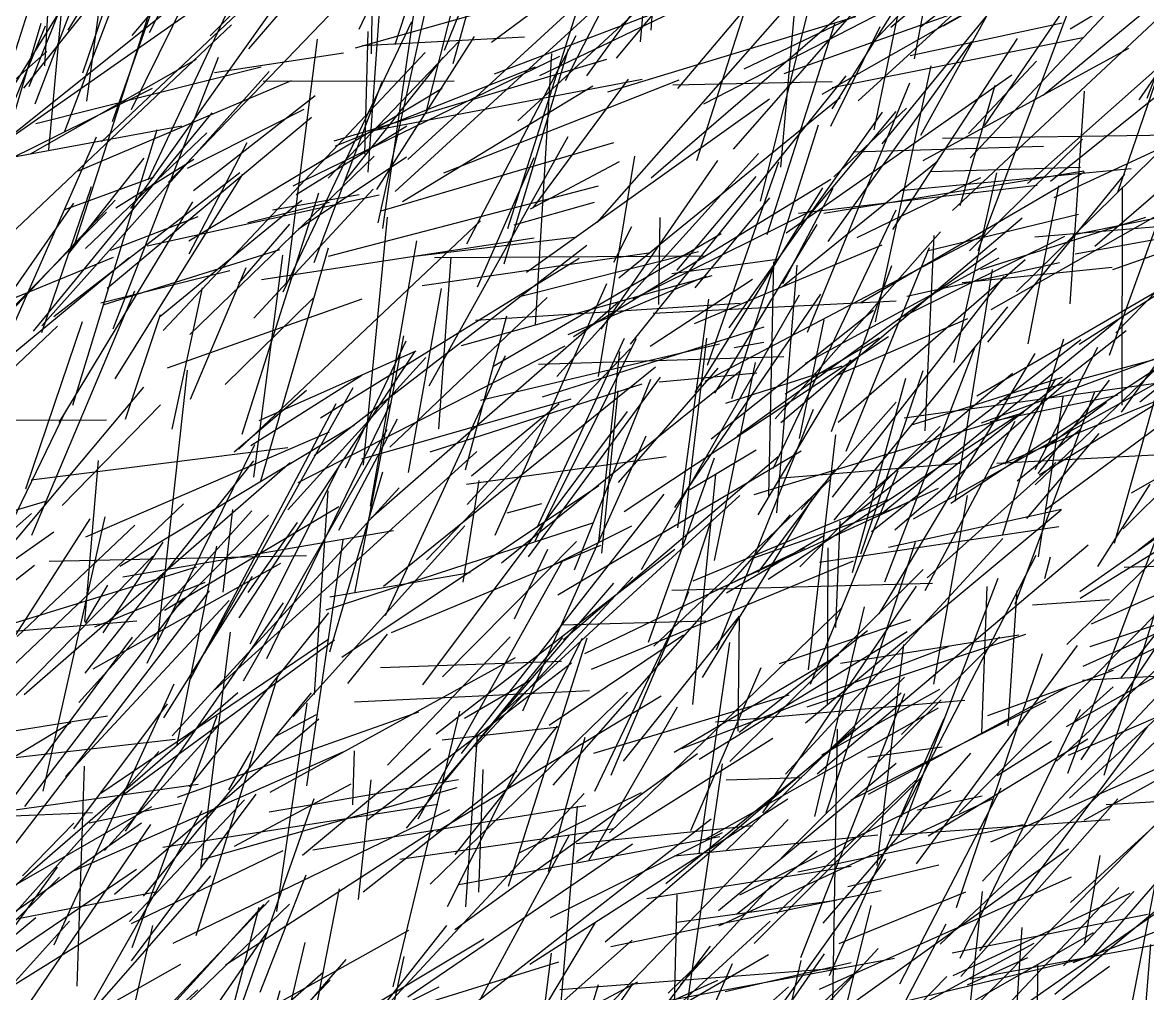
# Model space of a CAD drawing. Header units: metres. Extents: x 0 to 1019, y 0 to 619.
# Drawn here: x 511.2 to 592.2, y 409.9 to 479.7 of the extents above; entities that cross this region are included whole.
import ezdxf

# ---------------------------------------------------------------- set-up
doc = ezdxf.new("R2010")
doc.units = ezdxf.units.M

msp = doc.modelspace()

# ---------------------------------------------------------------- linework, layer by layer
at = {"color": 59}
for p, q in [((556.433, 479.154), (557.731, 497.714)), ((535.161, 477.881), (553.839, 483.142)), ((505.487, 454.112), (517.235, 466.059)), ((561.168, 438.882), (577.119, 446.211)), ((514.893, 421.708), (521.623, 430.689)), ((543.097, 416.085), (543.943, 428.446))]:
    msp.add_line(p, q, dxfattribs=at)
at = {"color": 132}
for p, q in [((514.482, 479.154), (525.016, 496.315)), ((554.478, 394.391), (562.284, 412.002))]:
    msp.add_line(p, q, dxfattribs=at)
at = {"color": 98}
for p, q in [((553.955, 477.132), (569.786, 496.151)), ((548.435, 475.882), (566.48, 484.574)), ((565.901, 460.71), (577.081, 469.754)), ((569.603, 405.684), (584.002, 413.464))]:
    msp.add_line(p, q, dxfattribs=at)
at = {"color": 212}
for p, q in [((572.365, 478.269), (589.464, 496.003)), ((567.543, 455.205), (581.486, 462.775)), ((558.7, 442.121), (560.439, 456.983)), ((566.11, 425.626), (581.757, 442.582)), ((546.72, 398.323), (564.994, 415.052))]:
    msp.add_line(p, q, dxfattribs=at)
at = {"color": 174}
for p, q in [((512.801, 476.589), (513.919, 495.11)), ((584.759, 439.713), (585.168, 441.253)), ((575.529, 419.169), (587.13, 434.891)), ((534.624, 393.932), (538.67, 412.514))]:
    msp.add_line(p, q, dxfattribs=at)
at = {"color": 236}
for p, q in [((524.709, 478.733), (540.824, 494.998)), ((532.173, 462.432), (537.075, 475.425)), ((534.61, 432.147), (537.464, 435.69)), ((568.826, 414.918), (579.442, 427.152))]:
    msp.add_line(p, q, dxfattribs=at)
at = {"color": 246}
for p, q in [((527.482, 477.81), (541.751, 494.371)), ((517.674, 472.572), (522.288, 485.638)), ((508.632, 470.175), (524.512, 482.88)), ((562.619, 449.972), (581.292, 463.473)), ((558.355, 443.341), (560.577, 459.801))]:
    msp.add_line(p, q, dxfattribs=at)
at = {"color": 104}
for p, q in [((511.674, 475.088), (518.927, 493.292)), ((508.278, 471.47), (520.672, 491.43)), ((571.325, 474.075), (588.039, 489.271)), ((531.041, 464.826), (538.823, 470.036)), ((567.231, 444.679), (574.079, 452.392)), ((518.893, 415.028), (527.178, 423.792)), ((531.19, 402.864), (534, 417.38))]:
    msp.add_line(p, q, dxfattribs=at)
at = {"color": 151}
for p, q in [((515.546, 476.073), (521.553, 493.732)), ((543.784, 458.295), (562.848, 459.508)), ((569.957, 413.446), (579.093, 417.162))]:
    msp.add_line(p, q, dxfattribs=at)
at = {"color": 193}
for p, q in [((515.824, 474.04), (518.464, 493.773)), ((523.192, 463.067), (527.366, 471.059)), ((584.28, 447.257), (589.43, 453.98)), ((567.759, 433.143), (569.724, 450.047)), ((568.548, 440.881), (585.767, 443.443))]:
    msp.add_line(p, q, dxfattribs=at)
at = {"color": 122}
for p, q in [((511.28, 474.967), (525.211, 492.447)), ((504.412, 452.574), (517.87, 466.919)), ((556.593, 458.78), (574.076, 459.675)), ((548.616, 452.782), (564.56, 457.795)), ((591.478, 441.744), (606.393, 453.41)), ((586.615, 416.398), (593.133, 422.339)), ((525.874, 402.712), (544.394, 413.782))]:
    msp.add_line(p, q, dxfattribs=at)
at = {"color": 88}
for p, q in [((512.115, 473.842), (518.832, 491.481)), ((504.385, 427.633), (522.79, 445.083)), ((537.747, 435.828), (552.81, 442.105)), ((533.322, 438.374), (543.423, 440.147)), ((553.542, 413.236), (572.98, 417.265)), ((533.899, 404.844), (541.728, 414.738)), ((574.297, 406.273), (588.262, 414.233))]:
    msp.add_line(p, q, dxfattribs=at)
at = {"color": 181}
msp.add_line((520.345, 478.984), (526.538, 491.223), dxfattribs=at)
at = {"color": 225}
for p, q in [((540.231, 473.151), (544.679, 490.859)), ((567.698, 457.42), (575.046, 475.369)), ((507.916, 428.477), (520.576, 441.301)), ((540.957, 428.539), (558.132, 441.809))]:
    msp.add_line(p, q, dxfattribs=at)
at = {"color": 176}
for p, q in [((550.263, 475.514), (558.44, 491.457)), ((521.957, 450.45), (524.137, 460.61)), ((582.142, 429.118), (582.784, 438.843))]:
    msp.add_line(p, q, dxfattribs=at)
at = {"color": 69}
for p, q in [((569.461, 473.491), (580.368, 490.846)), ((570.461, 448.863), (576.46, 463.513)), ((552.893, 441.527), (554.072, 453.196)), ((549.731, 438.54), (567.223, 448.894)), ((532.087, 420.176), (551.743, 423.364))]:
    msp.add_line(p, q, dxfattribs=at)
at = {"color": 127}
for p, q in [((575.817, 479.385), (591.165, 491.431)), ((559.889, 419.891), (562.112, 435.109)), ((519.037, 414.896), (529.943, 420.15))]:
    msp.add_line(p, q, dxfattribs=at)
at = {"color": 78}
for p, q in [((577.471, 479.458), (597.338, 490.702)), ((508.424, 470.076), (526.694, 482.868))]:
    msp.add_line(p, q, dxfattribs=at)
at = {"color": 15}
for p, q in [((535.412, 479.218), (540.848, 490.604)), ((584.783, 449.109), (589.208, 452.385)), ((525.337, 404.965), (528.224, 416.066))]:
    msp.add_line(p, q, dxfattribs=at)
at = {"color": 121}
for p, q in [((572.489, 471.968), (576.287, 490.403)), ((591, 445.86), (603.294, 452.945)), ((506.321, 418.272), (519.117, 435.49))]:
    msp.add_line(p, q, dxfattribs=at)
at = {"color": 139}
for p, q in [((573.676, 479.37), (586.913, 490.299)), ((580.901, 459.042), (599.091, 469.386)), ((526.757, 448.999), (544.157, 465.438)), ((587.247, 456.565), (600.046, 464.762)), ((520.154, 433.622), (527.912, 449.333)), ((580.295, 417.942), (594.19, 432.666)), ((531.353, 419.81), (540.553, 427.471))]:
    msp.add_line(p, q, dxfattribs=at)
at = {"color": 221}
for p, q in [((586.605, 479.248), (605.388, 490.568)), ((556.443, 468.531), (572.336, 482.225)), ((573.072, 470.965), (581.029, 480.712)), ((548.117, 457.935), (549.297, 477.477)), ((534.167, 434.036), (552.673, 446.399)), ((580.248, 428.59), (580.62, 439.13)), ((529.023, 424.344), (546.664, 434.018))]:
    msp.add_line(p, q, dxfattribs=at)
at = {"color": 45}
msp.add_line((519.042, 473.43), (527.105, 489.799), dxfattribs=at)
at = {"color": 54}
for p, q in [((544.952, 478.278), (560.278, 489.726)), ((545.216, 442.818), (553.258, 460.931)), ((589.029, 425.548), (593.32, 439.176)), ((575.24, 401.818), (590.092, 417.467))]:
    msp.add_line(p, q, dxfattribs=at)
at = {"color": 189}
for p, q in [((562.369, 470.581), (579.031, 489.62)), ((536.32, 477.446), (536.412, 482.651)), ((542.317, 414.452), (559.772, 427.112)), ((570.985, 398.637), (589.436, 411.812))]:
    msp.add_line(p, q, dxfattribs=at)
at = {"color": 40}
for p, q in [((579.389, 469.97), (597.98, 489.703)), ((516.823, 459.522), (526.11, 461.859))]:
    msp.add_line(p, q, dxfattribs=at)
at = {"color": 52}
for p, q in [((580.427, 472.265), (591.691, 488.767)), ((573.824, 464.813), (582.811, 478.55)), ((549.38, 424.828), (566.476, 444.285)), ((544.024, 417.136), (544.344, 425.966)), ((562.828, 416.947), (578.031, 424.469)), ((591.71, 404.906), (592.406, 413.368))]:
    msp.add_line(p, q, dxfattribs=at)
at = {"color": 187}
for p, q in [((592.126, 474.247), (597.691, 488.725)), ((584.646, 474.465), (600.419, 487.496)), ((587.616, 413.379), (588.764, 419.786))]:
    msp.add_line(p, q, dxfattribs=at)
at = {"color": 23}
for p, q in [((551.816, 475.85), (560.515, 487.863)), ((529.961, 460.332), (539.21, 479.773)), ((532.212, 431.367), (533.185, 446.011)), ((573.563, 421.253), (589.448, 422.357))]:
    msp.add_line(p, q, dxfattribs=at)
at = {"color": 213}
for p, q in [((514.229, 471.883), (519.882, 486.679)), ((538.933, 469.836), (555.74, 485.268)), ((521.309, 457.554), (540.17, 477.545))]:
    msp.add_line(p, q, dxfattribs=at)
at = {"color": 247}
for p, q in [((519.079, 478.757), (525.821, 486.708)), ((530.893, 467.315), (538.843, 472.267)), ((533.314, 434.422), (537.132, 447.383)), ((522.028, 437.381), (528.888, 444.269)), ((510.135, 422.999), (523.826, 424.918))]:
    msp.add_line(p, q, dxfattribs=at)
at = {"color": 22}
for p, q in [((558.351, 474.953), (568.425, 486.832)), ((504.17, 457.247), (517.737, 462.82)), ((537.179, 439.141), (556.743, 454.919)), ((552.384, 424.416), (558.431, 437.049))]:
    msp.add_line(p, q, dxfattribs=at)
at = {"color": 229}
for p, q in [((513.091, 470.546), (514.559, 486.497)), ((569.362, 472.252), (572.912, 479.41)), ((540.271, 441.035), (554.944, 456.246)), ((515.73, 436.512), (517.343, 439.217)), ((523.521, 401.523), (541.17, 410.339))]:
    msp.add_line(p, q, dxfattribs=at)
at = {"color": 234}
for p, q in [((520.243, 468.373), (528.503, 485.934)), ((547.939, 466.365), (554.798, 475.632)), ((541.436, 425.063), (553.759, 439.378)), ((553.553, 425.548), (559.138, 438.759))]:
    msp.add_line(p, q, dxfattribs=at)
at = {"color": 106}
for p, q in [((538.011, 478.121), (540.459, 485.63)), ((543.942, 460.687), (548.007, 469.987)), ((559.457, 439.545), (573.492, 445.378))]:
    msp.add_line(p, q, dxfattribs=at)
at = {"color": 142}
for p, q in [((546.836, 472.615), (560.439, 485.184)), ((544.151, 452.527), (561.364, 456.595)), ((560.392, 420.978), (577.112, 430.395))]:
    msp.add_line(p, q, dxfattribs=at)
at = {"color": 161}
for p, q in [((563.128, 476.373), (581.644, 485.219)), ((506.943, 436.587), (514.312, 451.759))]:
    msp.add_line(p, q, dxfattribs=at)
at = {"color": 182}
for p, q in [((565.778, 469.292), (567.157, 485.153)), ((583.561, 456.575), (585.769, 467.946)), ((574.845, 460.005), (585.838, 462.446)), ((503.356, 413.456), (520.492, 423.297)), ((538.362, 419.518), (553.769, 421.712))]:
    msp.add_line(p, q, dxfattribs=at)
at = {"color": 140}
for p, q in [((575.382, 477.085), (577.001, 485.543)), ((512.148, 472.44), (528.364, 476.518)), ((559.551, 458.04), (573.056, 463.703)), ((575.309, 444.007), (593.89, 454.377)), ((578.672, 412.403), (587.336, 430.301))]:
    msp.add_line(p, q, dxfattribs=at)
at = {"color": 84}
msp.add_line((518.997, 466.311), (532.203, 484.874), dxfattribs=at)
at = {"color": 64}
for p, q in [((541.574, 477.714), (544.442, 484.866)), ((523.5, 467.617), (532.26, 474.435)), ((578.013, 445.13), (594.503, 455.946)), ((492.624, 427.582), (511.849, 444.376)), ((526.933, 393.783), (531.529, 413.527))]:
    msp.add_line(p, q, dxfattribs=at)
at = {"color": 192}
for p, q in [((568.752, 474.551), (586.718, 484.753)), ((530.204, 460.975), (532.418, 478.511)), ((556.988, 459.403), (557.098, 465.67)), ((576.369, 421.194), (587.86, 428.172))]:
    msp.add_line(p, q, dxfattribs=at)
at = {"color": 90}
for p, q in [((509.12, 472.764), (512.547, 483.467)), ((590.295, 451.677), (596.499, 460.278)), ((574.394, 421.346), (581.41, 439.72)), ((515.235, 407.443), (524.116, 423.014))]:
    msp.add_line(p, q, dxfattribs=at)
at = {"color": 126}
for p, q in [((521.673, 468.186), (536.424, 483.522)), ((517.711, 457.664), (525.3, 477.205)), ((571.534, 441.489), (576.008, 454.664))]:
    msp.add_line(p, q, dxfattribs=at)
at = {"color": 25}
for p, q in [((536.081, 468.942), (537.13, 483.846)), ((564.917, 445.672), (565.267, 462.491)), ((518.618, 451.154), (521.131, 458.686)), ((559.302, 421.586), (564.366, 433.302))]:
    msp.add_line(p, q, dxfattribs=at)
at = {"color": 125}
for p, q in [((545.165, 476.011), (564.865, 483.503)), ((532.178, 448.548), (551.803, 463.67)), ((561.063, 429.399), (579.025, 430.943))]:
    msp.add_line(p, q, dxfattribs=at)
at = {"color": 53}
msp.add_line((585.179, 468.281), (604.525, 483.835), dxfattribs=at)
at = {"color": 71}
for p, q in [((516.875, 471.109), (529.508, 483.029)), ((580.087, 412.933), (592.148, 429.044)), ((546.985, 402.381), (566.298, 422.357))]:
    msp.add_line(p, q, dxfattribs=at)
at = {"color": 211}
for p, q in [((578.119, 466.171), (596.13, 483.015)), ((555.67, 478.314), (555.991, 481.768)), ((530.678, 467.959), (549.859, 477.288)), ((547.456, 461.732), (564.967, 474.203)), ((549.639, 454.229), (564.159, 470.268)), ((571.529, 459.568), (587.628, 468.959)), ((531.659, 424.781), (534.27, 442.476))]:
    msp.add_line(p, q, dxfattribs=at)
at = {"color": 239}
for p, q in [((579.982, 463.288), (587.305, 482.783)), ((514.041, 444.95), (521.129, 452.195))]:
    msp.add_line(p, q, dxfattribs=at)
at = {"color": 205}
for p, q in [((560.239, 473.837), (576.553, 482.241)), ((546.174, 417.572), (551.823, 435.428)), ((502.203, 407.107), (512.163, 415.31))]:
    msp.add_line(p, q, dxfattribs=at)
at = {"color": 159}
msp.add_line((566.021, 476.025), (582.58, 481.919), dxfattribs=at)
at = {"color": 171}
for p, q in [((537.129, 464.889), (539.459, 480.986)), ((561.022, 453.025), (568.396, 465.173)), ((565.598, 446.929), (578.661, 447.999))]:
    msp.add_line(p, q, dxfattribs=at)
at = {"color": 60}
for p, q in [((546.13, 464.878), (551.459, 481.668)), ((500.472, 445.307), (513.721, 457.853)), ((559.894, 426.717), (574.863, 435.885)), ((572.022, 426.858), (577.37, 427.584))]:
    msp.add_line(p, q, dxfattribs=at)
at = {"color": 62}
for p, q in [((552.563, 465.302), (566.604, 481.252)), ((559.602, 453.085), (568.805, 467.81)), ((534.442, 447.661), (538.816, 456.796)), ((516.934, 396.984), (528.839, 414.345))]:
    msp.add_line(p, q, dxfattribs=at)
at = {"color": 194}
for p, q in [((559.729, 469.76), (563.34, 481.055)), ((561, 441.002), (563.945, 455.24)), ((496.81, 395.326), (514.579, 415.067))]:
    msp.add_line(p, q, dxfattribs=at)
at = {"color": 228}
msp.add_line((514.983, 463.858), (520.278, 480.305), dxfattribs=at)
at = {"color": 195}
for p, q in [((536.781, 465.289), (540.277, 480.869)), ((517.28, 460.598), (531.992, 472.897)), ((576.291, 439.751), (585.563, 448.041)), ((588.134, 436.451), (598.642, 441.128)), ((583.883, 437.804), (589.436, 438.196)), ((558.122, 419.756), (572.749, 421.26))]:
    msp.add_line(p, q, dxfattribs=at)
at = {"color": 107}
for p, q in [((538.023, 467.546), (551.925, 480.285)), ((589.435, 455.768), (593.199, 466.156)), ((550.016, 436.379), (560.378, 436.67))]:
    msp.add_line(p, q, dxfattribs=at)
at = {"color": 200}
for p, q in [((542.188, 476.747), (543.328, 480.808)), ((515.724, 463.436), (524.468, 471.762))]:
    msp.add_line(p, q, dxfattribs=at)
at = {"color": 75}
for p, q in [((564.315, 466.846), (567.811, 480.808)), ((543.071, 447.522), (546.051, 458.593)), ((569.739, 436.182), (570.032, 443.84)), ((546.728, 393.069), (549.261, 412.747))]:
    msp.add_line(p, q, dxfattribs=at)
at = {"color": 217}
for p, q in [((583.528, 468.118), (597.633, 480.65)), ((566.152, 464.558), (582.388, 475.93))]:
    msp.add_line(p, q, dxfattribs=at)
at = {"color": 253}
for p, q in [((504.869, 460.208), (512.86, 479.47)), ((503.924, 468.828), (522.661, 472.27)), ((567.047, 465.973), (584.22, 467.992)), ((580.835, 451.006), (590.004, 452.893)), ((582.636, 437.862), (588.378, 453.166)), ((525.03, 431.704), (543.88, 448.842)), ((590.261, 432.548), (595.262, 438.905)), ((503.685, 435.338), (519.419, 436.664)), ((558.088, 427.218), (569.936, 434.217)), ((536.959, 433.296), (549.975, 433.75)), ((499.87, 408.202), (519.748, 422.14)), ((590.159, 404.486), (593.57, 422.155))]:
    msp.add_line(p, q, dxfattribs=at)
at = {"color": 74}
for p, q in [((507.115, 461.433), (526.236, 479.529)), ((511.758, 470.242), (523.708, 477.062))]:
    msp.add_line(p, q, dxfattribs=at)
at = {"color": 129}
for p, q in [((507.549, 462.824), (512.527, 479.661)), ((585.452, 467.1), (604.639, 476.017)), ((543.194, 445.027), (548.793, 451.134)), ((579.389, 410.911), (599.194, 414.541))]:
    msp.add_line(p, q, dxfattribs=at)
at = {"color": 231}
for p, q in [((553.323, 474.713), (571.173, 480.124)), ((564.78, 464.439), (569.665, 479.626)), ((556.638, 434.825), (569.357, 446.844)), ((540.966, 421.483), (557.148, 431.275))]:
    msp.add_line(p, q, dxfattribs=at)
at = {"color": 168}
for p, q in [((575.077, 477.323), (586.016, 479.665)), ((575.269, 450.776), (586.033, 454.197)), ((551.953, 419.408), (558.331, 430.478)), ((578.627, 401.619), (580.288, 417.187))]:
    msp.add_line(p, q, dxfattribs=at)
at = {"color": 4}
for p, q in [((575.843, 471.594), (580.564, 480.125)), ((557.662, 409.865), (560.833, 412.946))]:
    msp.add_line(p, q, dxfattribs=at)
at = {"color": 105}
for p, q in [((535.687, 478.033), (547.319, 478.666)), ((527.854, 446.999), (529.936, 462.969)), ((512.682, 424.415), (517.152, 444.141))]:
    msp.add_line(p, q, dxfattribs=at)
at = {"color": 218}
for p, q in [((535.836, 470.232), (536.069, 479.039)), ((572.292, 443.091), (590.635, 457.551)), ((535.121, 438.642), (538.641, 457.156))]:
    msp.add_line(p, q, dxfattribs=at)
at = {"color": 254}
for p, q in [((536.687, 467.684), (543.73, 478.694)), ((541.523, 468.881), (558.446, 475.569)), ((527.011, 450.094), (532.53, 467.449)), ((578.826, 460.998), (589.608, 462.108))]:
    msp.add_line(p, q, dxfattribs=at)
at = {"color": 157}
for p, q in [((543.175, 463.77), (551.04, 478.753)), ((515.255, 430.773), (527.709, 444.563)), ((526.454, 420.453), (534.846, 424.923))]:
    msp.add_line(p, q, dxfattribs=at)
at = {"color": 155}
for p, q in [((569.464, 475.022), (587.511, 478.62)), ((521.41, 437.416), (533.95, 444.888)), ((580.887, 420.755), (598.826, 428.673)), ((507.086, 409.807), (513.701, 418.945))]:
    msp.add_line(p, q, dxfattribs=at)
at = {"color": 101}
for p, q in [((582.741, 460.333), (601.825, 479.083)), ((515.138, 410.387), (515.655, 426.205)), ((551.033, 420.645), (563.736, 421.927))]:
    msp.add_line(p, q, dxfattribs=at)
at = {"color": 255}
for p, q in [((591.563, 474.143), (594.877, 478.935)), ((588.576, 440.564), (592.358, 446.499)), ((504.862, 434.735), (523.711, 440.551)), ((564.549, 407.231), (573.32, 419.506)), ((585.486, 409.814), (593.914, 416.777))]:
    msp.add_line(p, q, dxfattribs=at)
at = {"color": 80}
for p, q in [((533.188, 468.498), (542.571, 478.304)), ((557.999, 475.214), (569.462, 475.463)), ((540.836, 462.783), (560.312, 462.921)), ((562.412, 456.332), (564.54, 456.705)), ((516.416, 393.501), (533.329, 410.819))]:
    msp.add_line(p, q, dxfattribs=at)
at = {"color": 216}
for p, q in [((545.857, 462.331), (550.493, 477.807)), ((560.749, 449.76), (572.44, 458.999)), ((546.983, 419.992), (555.732, 424.321))]:
    msp.add_line(p, q, dxfattribs=at)
at = {"color": 145}
for p, q in [((569.18, 463.951), (579.518, 478.329)), ((530.292, 444.636), (540.22, 455.604)), ((573.52, 441.948), (585.972, 444.69))]:
    msp.add_line(p, q, dxfattribs=at)
at = {"color": 185}
for p, q in [((576.008, 469.761), (590.82, 477.844)), ((521.37, 429.676), (527.754, 439.859)), ((533.788, 405.089), (551.616, 424.237))]:
    msp.add_line(p, q, dxfattribs=at)
at = {"color": 42}
for p, q in [((590.018, 467.501), (593.777, 478.381)), ((587.479, 432.392), (606.491, 433.457))]:
    msp.add_line(p, q, dxfattribs=at)
at = {"color": 56}
for p, q in [((501.17, 467.289), (512.947, 477.605)), ((521.64, 454.849), (535.632, 459.822))]:
    msp.add_line(p, q, dxfattribs=at)
at = {"color": 243}
msp.add_line((525.019, 476.106), (534.291, 477.515), dxfattribs=at)
at = {"color": 12}
for p, q in [((533.624, 471.192), (553.246, 477.069)), ((561.134, 434.571), (568.115, 451.874)), ((525.482, 404.845), (532.182, 423.882)), ((561.767, 409.988), (570.829, 412.076))]:
    msp.add_line(p, q, dxfattribs=at)
at = {"color": 36}
for p, q in [((534.426, 468.308), (541.472, 477.181)), ((515.997, 422.136), (522.634, 423.548)), ((551.874, 406.594), (561.238, 410.822))]:
    msp.add_line(p, q, dxfattribs=at)
at = {"color": 208}
for p, q in [((579.285, 471.702), (584.181, 476.921)), ((528.322, 446.64), (533.219, 463.499)), ((502.636, 425.924), (522.17, 428.14))]:
    msp.add_line(p, q, dxfattribs=at)
at = {"color": 210}
for p, q in [((589.891, 457.387), (609.253, 477.282)), ((515.699, 432.894), (527.835, 448.158)), ((516.99, 435.796), (521.328, 442.314)), ((523.698, 414.023), (529.564, 432.648)), ((578.093, 412.784), (592.149, 415.563))]:
    msp.add_line(p, q, dxfattribs=at)
at = {"color": 58}
for p, q in [((512.579, 457.871), (528.957, 476.179)), ((588.045, 434.81), (603.67, 440.023)), ((538.826, 421.753), (550.087, 435.449))]:
    msp.add_line(p, q, dxfattribs=at)
at = {"color": 232}
for p, q in [((533.729, 470.824), (548.111, 476.507)), ((549.051, 418.618), (551.693, 428.289))]:
    msp.add_line(p, q, dxfattribs=at)
at = {"color": 172}
for p, q in [((572.572, 458.167), (576.595, 476.59)), ((503.159, 433.492), (519.936, 453.459)), ((550.118, 435.328), (565.587, 448.483)), ((533.056, 437.455), (552.242, 443.701))]:
    msp.add_line(p, q, dxfattribs=at)
at = {"color": 3}
for p, q in [((515.234, 469.023), (530.565, 475.523)), ((562.251, 452.649), (568.479, 472.343)), ((525.79, 453.651), (532.117, 459.876)), ((540.528, 417.711), (554.743, 431.538)), ((502.715, 422.142), (514.675, 429.35))]:
    msp.add_line(p, q, dxfattribs=at)
at = {"color": 38}
for p, q in [((528.511, 475.475), (542.261, 475.508)), ((558.289, 461.868), (564.007, 468.625)), ((589.782, 442.238), (595.001, 460.903)), ((569.962, 443.478), (587.365, 456.886)), ((523.204, 424.727), (533.229, 437.242))]:
    msp.add_line(p, q, dxfattribs=at)
at = {"color": 57}
msp.add_line((536.292, 471.916), (555.799, 475.61), dxfattribs=at)
at = {"color": 73}
msp.add_line((554.943, 456.554), (570.469, 475.862), dxfattribs=at)
at = {"color": 133}
for p, q in [((507.506, 468.513), (520.541, 474.982)), ((512.58, 457.399), (516.149, 467.893)), ((582.77, 446.726), (587.372, 450.461))]:
    msp.add_line(p, q, dxfattribs=at)
at = {"color": 103}
for p, q in [((523.173, 463.981), (541.394, 474.985)), ((579.339, 463.278), (587.474, 471.315)), ((578.731, 411.083), (590.026, 423.849)), ((586.821, 412.09), (604.356, 418.667)), ((578.171, 411.154), (590.901, 417.073))]:
    msp.add_line(p, q, dxfattribs=at)
at = {"color": 167}
msp.add_line((538.545, 466.822), (552.233, 475.131), dxfattribs=at)
at = {"color": 222}
for p, q in [((578.688, 466.526), (581.186, 475.187)), ((554.458, 426.572), (562.784, 436.987)), ((561.288, 415.815), (574.061, 426.42))]:
    msp.add_line(p, q, dxfattribs=at)
at = {"color": 65}
for p, q in [((586.599, 459.467), (587.629, 474.756)), ((545.406, 429.723), (562.809, 445.671)), ((510.113, 419.887), (524.645, 438.809)), ((515.048, 407.711), (522.597, 411.97))]:
    msp.add_line(p, q, dxfattribs=at)
at = {"color": 49}
msp.add_line((554.1, 461.327), (570.039, 474.294), dxfattribs=at)
at = {"color": 116}
for p, q in [((588.372, 463.61), (600.434, 474.052)), ((591.617, 452.416), (611.136, 468.027)), ((535.745, 447.854), (537.456, 465.7)), ((534.967, 423.417), (535.093, 427.315))]:
    msp.add_line(p, q, dxfattribs=at)
at = {"color": 184}
msp.add_line((511.988, 457.491), (524.851, 473.197), dxfattribs=at)
at = {"color": 33}
for p, q in [((523.067, 469.217), (531.471, 473.473)), ((563.847, 413.456), (575.893, 425.41)), ((523.384, 399.512), (534.493, 412.306))]:
    msp.add_line(p, q, dxfattribs=at)
at = {"color": 14}
for p, q in [((562.064, 457.743), (573.094, 473.243)), ((514.812, 452.183), (520.888, 471.991)), ((540.467, 453.552), (550.474, 471.506))]:
    msp.add_line(p, q, dxfattribs=at)
at = {"color": 55}
for p, q in [((567.236, 465.129), (574.07, 473.308)), ((561.788, 420.094), (574.659, 432.616))]:
    msp.add_line(p, q, dxfattribs=at)
at = {"color": 77}
for p, q in [((569.584, 468.605), (574.819, 473.532)), ((552.675, 442.372), (554.176, 456.043)), ((556.124, 416.698), (570.831, 419.004))]:
    msp.add_line(p, q, dxfattribs=at)
at = {"color": 20}
for p, q in [((508.231, 452.665), (516.51, 471.466)), ((576.544, 468.979), (587.334, 469.294))]:
    msp.add_line(p, q, dxfattribs=at)
at = {"color": 120}
for p, q in [((577.408, 471.369), (597.196, 471.666)), ((569.618, 443.904), (582.115, 459.251)), ((511.303, 431.349), (530.45, 448.056)), ((497.43, 426.637), (517.321, 429.826))]:
    msp.add_line(p, q, dxfattribs=at)
at = {"color": 235}
for p, q in [((537.009, 466.141), (553.74, 471.069)), ((574.333, 410.538), (581.639, 424.657))]:
    msp.add_line(p, q, dxfattribs=at)
at = {"color": 223}
for p, q in [((570.977, 470.39), (584.674, 470.801)), ((540.628, 395.211), (552.426, 414.97))]:
    msp.add_line(p, q, dxfattribs=at)
at = {"color": 209}
msp.add_line((514.51, 463.046), (519.945, 469.95), dxfattribs=at)
at = {"color": 44}
for p, q in [((517.921, 466.355), (523.534, 469.866)), ((545.676, 440.83), (562.85, 454.641)), ((581.31, 447.99), (600.337, 449)), ((527.584, 435.015), (533.916, 447.621))]:
    msp.add_line(p, q, dxfattribs=at)
at = {"color": 244}
for p, q in [((523.23, 457.249), (536.496, 470.085)), ((560.327, 453.89), (580.255, 464.376)), ((576.163, 450.325), (576.796, 464.379)), ((538.98, 447.327), (541.355, 460.576)), ((511.814, 446.81), (530.299, 449.133)), ((577.246, 413.412), (595.101, 430.221))]:
    msp.add_line(p, q, dxfattribs=at)
at = {"color": 50}
for p, q in [((547.744, 466.287), (554.155, 469.696)), ((571.259, 464.235), (580.163, 468.545)), ((511.855, 442.81), (519.288, 460.391)), ((515.749, 442.695), (533.293, 450.265))]:
    msp.add_line(p, q, dxfattribs=at)
at = {"color": 170}
for p, q in [((552.653, 454.223), (555.269, 470.087)), ((550.86, 457.102), (569.365, 468.44)), ((576.305, 463.284), (587.185, 465.91)), ((574.423, 422.554), (584.152, 441.388)), ((587.383, 426.651), (595.572, 438.984))]:
    msp.add_line(p, q, dxfattribs=at)
at = {"color": 230}
for p, q in [((552.851, 457.642), (561.242, 469.783)), ((533.226, 462.887), (552.658, 467.955)), ((563.861, 445.75), (583.262, 451.637)), ((567.15, 440.551), (577.228, 450.645))]:
    msp.add_line(p, q, dxfattribs=at)
at = {"color": 134}
for p, q in [((560.498, 455.041), (565.621, 469.683)), ((521.059, 458.538), (531.3, 466.93))]:
    msp.add_line(p, q, dxfattribs=at)
at = {"color": 206}
for p, q in [((513.437, 458.551), (526.833, 468.901)), ((532.647, 451.273), (551.256, 462.742)), ((581.342, 425.541), (585.244, 428.007))]:
    msp.add_line(p, q, dxfattribs=at)
at = {"color": 241}
for p, q in [((517.861, 454.076), (527.053, 468.797)), ((508.842, 416.055), (526.692, 431.501))]:
    msp.add_line(p, q, dxfattribs=at)
at = {"color": 154}
for p, q in [((568.862, 465.975), (587.588, 469.037)), ((573.985, 443.209), (586.625, 454.061)), ((525.629, 438.723), (526.325, 444.675)), ((567.55, 429.331), (585.945, 444.649)), ((546.612, 436.796), (549.004, 441.817)), ((572.702, 419.06), (574.615, 434.963))]:
    msp.add_line(p, q, dxfattribs=at)
at = {"color": 190}
for p, q in [((574.364, 467.619), (590.995, 469.196)), ((546.584, 465.137), (552.362, 466.773))]:
    msp.add_line(p, q, dxfattribs=at)
at = {"color": 131}
for p, q in [((578.242, 455.25), (581.314, 468.891)), ((536.263, 444.043), (554.088, 459.611)), ((535.376, 416.624), (536.295, 425.216)), ((498.315, 422.101), (516.234, 422.882))]:
    msp.add_line(p, q, dxfattribs=at)
at = {"color": 70}
msp.add_line((514.24, 466.251), (520.668, 468.597), dxfattribs=at)
at = {"color": 30}
for p, q in [((580.663, 456.701), (590.524, 468.778)), ((563.04, 393.693), (567.233, 412.238))]:
    msp.add_line(p, q, dxfattribs=at)
at = {"color": 26}
for p, q in [((520.173, 463.623), (536.853, 467.297)), ((551.66, 434.3), (567.506, 441.914))]:
    msp.add_line(p, q, dxfattribs=at)
at = {"color": 13}
for p, q in [((527.837, 458.43), (536.441, 467.718)), ((567.912, 432.098), (574.212, 447.483))]:
    msp.add_line(p, q, dxfattribs=at)
at = {"color": 39}
for p, q in [((529.196, 466.215), (535.421, 467.337)), ((579.884, 452.835), (597.283, 462.986)), ((569.51, 409.041), (569.856, 428.87))]:
    msp.add_line(p, q, dxfattribs=at)
at = {"color": 110}
for p, q in [((565.908, 460.914), (569.549, 467.777)), ((510.809, 435.525), (519.275, 443.542)), ((562.704, 428.734), (562.784, 436.911))]:
    msp.add_line(p, q, dxfattribs=at)
at = {"color": 173}
for p, q in [((586.797, 464.415), (602.345, 467.621)), ((547.698, 411.963), (566.278, 423.859)), ((520.449, 407.349), (528.571, 416.26))]:
    msp.add_line(p, q, dxfattribs=at)
at = {"color": 160}
for p, q in [((590.334, 452.161), (590.363, 467.874)), ((569.408, 450.29), (573.766, 462.223)), ((569.275, 411.137), (577.519, 429.623))]:
    msp.add_line(p, q, dxfattribs=at)
at = {"color": 112}
for p, q in [((508.607, 457.691), (514.887, 466.71)), ((539.681, 422.428), (550.079, 440.998))]:
    msp.add_line(p, q, dxfattribs=at)
at = {"color": 146}
for p, q in [((513.833, 450.924), (523.444, 466.805)), ((538.926, 409.613), (555.099, 420.628))]:
    msp.add_line(p, q, dxfattribs=at)
at = {"color": 180}
msp.add_line((527.408, 465.311), (533.28, 466.776), dxfattribs=at)
at = {"color": 179}
for p, q in [((559.605, 460.617), (564.989, 467.096)), ((533.97, 443.169), (538.187, 451.18)), ((547.689, 396.168), (560.718, 413.259))]:
    msp.add_line(p, q, dxfattribs=at)
at = {"color": 6}
msp.add_line((589.673, 461.942), (602.788, 466.501), dxfattribs=at)
at = {"color": 136}
for p, q in [((517.563, 463.319), (523.832, 465.732)), ((576.149, 438.847), (582.631, 451.013)), ((559.428, 430.64), (561.093, 447.2)), ((537.466, 426.27), (546.29, 435.502)), ((526.043, 424.491), (527.662, 427.274))]:
    msp.add_line(p, q, dxfattribs=at)
at = {"color": 188}
for p, q in [((555.143, 459.821), (568.042, 466.21)), ((528.229, 451.073), (539.528, 456.09)), ((549.147, 440.551), (555.04, 443.483)), ((505.659, 435.656), (512.059, 440.671)), ((529.506, 415.743), (531.675, 430.741)), ((561.827, 425.217), (567.285, 425.396))]:
    msp.add_line(p, q, dxfattribs=at)
at = {"color": 2}
for p, q in [((565.214, 447.615), (574.071, 466.222)), ((546.064, 444.425), (548.562, 445.099)), ((513.469, 413.348), (522.12, 432.118)), ((558.56, 410.51), (565.088, 417.612))]:
    msp.add_line(p, q, dxfattribs=at)
at = {"color": 7}
for p, q in [((565.774, 450.931), (583.149, 465.655)), ((541.161, 450.472), (542.033, 462.829)), ((525.815, 411.918), (540.743, 421.582))]:
    msp.add_line(p, q, dxfattribs=at)
at = {"color": 178}
for p, q in [((580.169, 461.941), (592.032, 465.692)), ((572.087, 424.182), (586.492, 431.958)), ((521.289, 420.368), (541.091, 423.481)), ((515.206, 402.094), (528.953, 416.542))]:
    msp.add_line(p, q, dxfattribs=at)
at = {"color": 86}
for p, q in [((584.054, 464.292), (602.046, 465.784)), ((573.256, 439.463), (579.755, 456.369)), ((576.286, 405.425), (594.558, 423.869)), ((566.63, 409.412), (568.917, 412.712))]:
    msp.add_line(p, q, dxfattribs=at)
at = {"color": 17}
for p, q in [((586.956, 463.061), (602.874, 465.948)), ((521.965, 428.38), (538.311, 446.217)), ((562.582, 415.558), (568.393, 420.123))]:
    msp.add_line(p, q, dxfattribs=at)
at = {"color": 191}
for p, q in [((526.771, 460.947), (530.431, 465.2)), ((586.365, 434.948), (605.417, 453.525)), ((510.564, 415.558), (521.017, 427.266)), ((538.348, 408.59), (549.786, 412.128))]:
    msp.add_line(p, q, dxfattribs=at)
at = {"color": 199}
for p, q in [((553.741, 462.46), (555.059, 465.017)), ((581.919, 447.918), (585.573, 454.063)), ((541.394, 428.097), (549.816, 429.04)), ((511.204, 418.311), (514.886, 422.113)), ((516.047, 394.861), (520.566, 414.747))]:
    msp.add_line(p, q, dxfattribs=at)
at = {"color": 141}
for p, q in [((528.397, 461.222), (548.007, 464.217)), ((590.488, 440.51), (600.99, 440.867)), ((575.618, 423.056), (580.269, 424.069))]:
    msp.add_line(p, q, dxfattribs=at)
at = {"color": 115}
for p, q in [((536.237, 444.897), (539.573, 464.003)), ((568.381, 425.652), (587.899, 442.12)), ((589.363, 433.08), (595.52, 436.067))]:
    msp.add_line(p, q, dxfattribs=at)
at = {"color": 164}
for p, q in [((539.404, 462.895), (550.916, 464.259)), ((553.439, 421.401), (570.118, 437.536))]:
    msp.add_line(p, q, dxfattribs=at)
at = {"color": 169}
for p, q in [((545.038, 454.955), (561.485, 464.511)), ((535.723, 417.155), (546.76, 425.874))]:
    msp.add_line(p, q, dxfattribs=at)
at = {"color": 31}
for p, q in [((565.371, 451.194), (577.27, 464.645)), ((554.504, 444.527), (573.519, 457.121)), ((536.056, 422.376), (550.702, 433.629))]:
    msp.add_line(p, q, dxfattribs=at)
at = {"color": 163}
msp.add_line((574.617, 458.572), (586.216, 464.325), dxfattribs=at)
at = {"color": 27}
for p, q in [((517.077, 459.421), (529.722, 463.372)), ((561.872, 438.685), (568.914, 442.825)), ((529.334, 428.305), (532.355, 429.93))]:
    msp.add_line(p, q, dxfattribs=at)
at = {"color": 224}
for p, q in [((539.964, 460.783), (556.26, 463.137)), ((506.11, 394.14), (523.81, 410.117))]:
    msp.add_line(p, q, dxfattribs=at)
at = {"color": 81}
for p, q in [((546.967, 459.985), (559.846, 463.218)), ((526.435, 448.807), (531.628, 453.243)), ((574.453, 428.477), (581.499, 435.519))]:
    msp.add_line(p, q, dxfattribs=at)
at = {"color": 123}
for p, q in [((584.072, 446.433), (601.654, 463.302)), ((564.139, 444.28), (570.813, 455.434)), ((558.657, 437.443), (560.812, 444.029)), ((569.027, 422.844), (575.468, 442.328))]:
    msp.add_line(p, q, dxfattribs=at)
at = {"color": 68}
for p, q in [((509.167, 454.783), (518.867, 462.806)), ((537.62, 449.144), (548.954, 459.915)), ((548.323, 455.118), (565.978, 455.683)), ((550.931, 440.338), (556.407, 454.04)), ((523.218, 432.343), (533.77, 452.293)), ((540.007, 432.06), (554.742, 451.719))]:
    msp.add_line(p, q, dxfattribs=at)
at = {"color": 19}
for p, q in [((557.936, 461.647), (565.501, 462.664)), ((530.677, 429.779), (543.029, 443.482)), ((585.603, 426.558), (595.953, 436.101))]:
    msp.add_line(p, q, dxfattribs=at)
at = {"color": 96}
for p, q in [((569.895, 450.953), (583.352, 462.656)), ((549.82, 407.389), (551.134, 423.337)), ((549.2, 415.318), (561.584, 421.433))]:
    msp.add_line(p, q, dxfattribs=at)
at = {"color": 198}
for p, q in [((523.294, 452.606), (527.285, 462.065)), ((540.541, 448.826), (555.782, 453.706))]:
    msp.add_line(p, q, dxfattribs=at)
at = {"color": 215}
for p, q in [((565.488, 444.419), (566.944, 462.252)), ((537.318, 437.036), (545.962, 455.747)), ((543.519, 447.101), (549.823, 452.281))]:
    msp.add_line(p, q, dxfattribs=at)
at = {"color": 113}
for p, q in [((578.327, 445.248), (581.009, 461.925)), ((524.033, 418.873), (526.167, 435.846)), ((586.482, 427.002), (606.3, 435.548))]:
    msp.add_line(p, q, dxfattribs=at)
at = {"color": 43}
for p, q in [((542.793, 456.464), (560.829, 461.504)), ((587.52, 433.397), (605.106, 441.292)), ((528.936, 422.923), (542.572, 425.245))]:
    msp.add_line(p, q, dxfattribs=at)
at = {"color": 251}
for p, q in [((550.454, 457.262), (560.418, 461.475)), ((572.836, 437.159), (584.07, 455.892)), ((543.059, 408.597), (560.765, 422.407)), ((551.191, 396.988), (566.321, 410.331))]:
    msp.add_line(p, q, dxfattribs=at)
at = {"color": 147}
for p, q in [((556.361, 456.409), (563.737, 461.242)), ((560.143, 432.591), (568.059, 445.423)), ((541.414, 432.641), (551.057, 442.371)), ((553.129, 413.58), (571.117, 428.969))]:
    msp.add_line(p, q, dxfattribs=at)
at = {"color": 203}
msp.add_line((569.501, 445.546), (581.835, 461.429), dxfattribs=at)
at = {"color": 250}
for p, q in [((555.732, 440.362), (567.103, 460.098)), ((581.509, 452.478), (597.076, 456.656)), ((524.038, 419.468), (542.47, 424.678))]:
    msp.add_line(p, q, dxfattribs=at)
at = {"color": 29}
msp.add_line((558.131, 444.8), (568.638, 460.164), dxfattribs=at)
at = {"color": 97}
for p, q in [((590.409, 443.277), (607.046, 459.864)), ((518.404, 439.819), (537.901, 443.165)), ((565.663, 433.587), (575.123, 436.758)), ((562.76, 428.649), (572.013, 435.971)), ((542.341, 419.842), (549.702, 429.084))]:
    msp.add_line(p, q, dxfattribs=at)
at = {"color": 165}
for p, q in [((567.126, 449.784), (568.898, 458.316)), ((564.474, 422.837), (575.53, 439.148)), ((517.819, 416.993), (532.523, 429.618)), ((522.032, 413.48), (541.951, 423.086))]:
    msp.add_line(p, q, dxfattribs=at)
at = {"color": 92}
msp.add_line((569.746, 454.314), (579.224, 458.398), dxfattribs=at)
at = {"color": 177}
for p, q in [((572.95, 444.296), (590.279, 458.515)), ((584.304, 441.255), (586.081, 452.782)), ((568.224, 422.59), (571.795, 437.658))]:
    msp.add_line(p, q, dxfattribs=at)
at = {"color": 135}
for p, q in [((511.433, 446.163), (515.52, 458.19)), ((535.625, 448.304), (550.693, 452.631)), ((584.787, 444.635), (596.043, 452.976)), ((556.238, 435.115), (560.988, 448.377)), ((535.09, 430.826), (551.991, 431.656)), ((554.311, 408.728), (573.957, 412.392))]:
    msp.add_line(p, q, dxfattribs=at)
at = {"color": 156}
for p, q in [((580.21, 450.899), (598.357, 457.612)), ((557.922, 438.854), (576.681, 439.367))]:
    msp.add_line(p, q, dxfattribs=at)
at = {"color": 99}
for p, q in [((548.094, 442.404), (555.38, 456.965)), ((518.206, 440.58), (535.08, 450.746)), ((552.144, 433.177), (571, 440.987))]:
    msp.add_line(p, q, dxfattribs=at)
at = {"color": 91}
for p, q in [((548.224, 443.371), (554.52, 456.992)), ((542.908, 439.448), (544.067, 446.748)), ((516.399, 436.238), (524.336, 439.43)), ((551.064, 419.356), (565.19, 428.219))]:
    msp.add_line(p, q, dxfattribs=at)
at = {"color": 114}
for p, q in [((566.076, 452.994), (572.845, 457.016)), ((517.095, 420.149), (525.557, 429.408))]:
    msp.add_line(p, q, dxfattribs=at)
at = {"color": 76}
for p, q in [((581.749, 442.877), (586.138, 456.952)), ((526.796, 436.877), (539.418, 456.01))]:
    msp.add_line(p, q, dxfattribs=at)
at = {"color": 130}
for p, q in [((531.036, 446.602), (550.259, 456.433)), ((576.793, 432.102), (579.209, 445.669))]:
    msp.add_line(p, q, dxfattribs=at)
at = {"color": 162}
msp.add_line((584.074, 447.556), (588.591, 456.34), dxfattribs=at)
at = {"color": 51}
for p, q in [((580.876, 447.614), (599.376, 455.183)), ((568.558, 410.153), (586.679, 418.233)), ((535.077, 395.951), (555.062, 413.701))]:
    msp.add_line(p, q, dxfattribs=at)
at = {"color": 89}
for p, q in [((520.928, 435.305), (523.079, 454.686)), ((557.022, 453.854), (564.049, 454.493)), ((514.289, 425.468), (526.059, 438.116))]:
    msp.add_line(p, q, dxfattribs=at)
at = {"color": 41}
for p, q in [((527.62, 449.275), (535.611, 454.326)), ((564.871, 439.656), (583.361, 451.805)), ((562.098, 426.531), (576.022, 440.341)), ((588.271, 412.631), (603.451, 430.154))]:
    msp.add_line(p, q, dxfattribs=at)
at = {"color": 10}
for p, q in [((554.095, 446.606), (561.258, 454.836)), ((522.293, 427.644), (525.172, 442.042)), ((561.174, 400.481), (572.765, 413.097))]:
    msp.add_line(p, q, dxfattribs=at)
at = {"color": 166}
for p, q in [((561.821, 452.326), (570.191, 454.995)), ((549.409, 399.719), (552.652, 410.49))]:
    msp.add_line(p, q, dxfattribs=at)
at = {"color": 61}
for p, q in [((572.178, 445.874), (582.44, 454.472)), ((515.669, 436.609), (516.669, 448.187))]:
    msp.add_line(p, q, dxfattribs=at)
at = {"color": 220}
msp.add_line((584.359, 447.172), (596.605, 454.602), dxfattribs=at)
at = {"color": 79}
for p, q in [((524.316, 434.366), (534.998, 453.435)), ((564.14, 440.146), (569.689, 447.538)), ((558.282, 414.991), (569.747, 416.555)), ((552.327, 393.932), (571.261, 411.492))]:
    msp.add_line(p, q, dxfattribs=at)
at = {"color": 47}
msp.add_line((547.603, 441.257), (557.107, 454.198), dxfattribs=at)
at = {"color": 34}
for p, q in [((570.935, 440.136), (574.767, 454.116)), ((537.86, 410.34), (542.671, 430.158))]:
    msp.add_line(p, q, dxfattribs=at)
at = {"color": 83}
msp.add_line((574.649, 451.266), (594.131, 453.939), dxfattribs=at)
at = {"color": 197}
for p, q in [((528.773, 433.955), (537.743, 452.411)), ((570.072, 433.61), (582.893, 435.653)), ((570.844, 409.091), (586.473, 420.247))]:
    msp.add_line(p, q, dxfattribs=at)
at = {"color": 16}
msp.add_line((505.686, 451.069), (517.241, 451.126), dxfattribs=at)
at = {"color": 219}
msp.add_line((527.092, 432.353), (537.443, 450.412), dxfattribs=at)
at = {"color": 252}
for p, q in [((587.298, 438.781), (604.326, 450.734)), ((508.275, 399.562), (524.742, 418.314)), ((572.892, 408.874), (588.215, 412.528))]:
    msp.add_line(p, q, dxfattribs=at)
at = {"color": 66}
msp.add_line((547.194, 430.197), (556.069, 449.977), dxfattribs=at)
at = {"color": 148}
for p, q in [((583.477, 444.027), (588.689, 450.127)), ((569.234, 403.873), (572.266, 416.183)), ((548.12, 402.948), (564.884, 412.666))]:
    msp.add_line(p, q, dxfattribs=at)
at = {"color": 238}
for p, q in [((559.225, 446.103), (564.002, 448.952)), ((513.101, 440.949), (531.643, 441.354)), ((543.75, 427.6), (555.12, 439.829)), ((567.669, 430.473), (583.411, 435.693))]:
    msp.add_line(p, q, dxfattribs=at)
at = {"color": 175}
for p, q in [((587.314, 438.298), (605.134, 449.331)), ((542.59, 417.704), (561.376, 421.152))]:
    msp.add_line(p, q, dxfattribs=at)
at = {"color": 5}
msp.add_line((543.15, 446.484), (557.515, 448.489), dxfattribs=at)
at = {"color": 9}
for p, q in [((542.8, 427.114), (557.363, 445.771)), ((565.799, 419.58), (577.32, 430.985)), ((503.806, 408.247), (519.404, 418.788))]:
    msp.add_line(p, q, dxfattribs=at)
at = {"color": 63}
for p, q in [((508.476, 443.971), (512.866, 445.261)), ((567.206, 412.442), (574.706, 431.438)), ((587.607, 422.325), (601.394, 429.962)), ((589.187, 423.443), (604.348, 424.399))]:
    msp.add_line(p, q, dxfattribs=at)
at = {"color": 1}
msp.add_line((563.828, 441.18), (574.419, 444.907), dxfattribs=at)
at = {"color": 93}
for p, q in [((503.891, 425.023), (516.061, 443.994)), ((557.977, 402.762), (558.299, 416.946))]:
    msp.add_line(p, q, dxfattribs=at)
at = {"color": 150}
for p, q in [((527.44, 438.705), (530.988, 443.723)), ((578.607, 422.879), (593.591, 437.972)), ((563.997, 397.176), (577.727, 411.071))]:
    msp.add_line(p, q, dxfattribs=at)
at = {"color": 32}
for p, q in [((495.358, 430.372), (513.448, 443.068)), ((586.331, 429.058), (601.876, 437.774))]:
    msp.add_line(p, q, dxfattribs=at)
at = {"color": 109}
for p, q in [((586.434, 425.697), (593.11, 443.47)), ((586.835, 429.352), (589.69, 431.911))]:
    msp.add_line(p, q, dxfattribs=at)
at = {"color": 226}
for p, q in [((569.14, 430.638), (569.188, 441.902)), ((519.034, 412.204), (527.999, 424.189))]:
    msp.add_line(p, q, dxfattribs=at)
at = {"color": 37}
for p, q in [((586.553, 423.908), (606.13, 441.954)), ((518.452, 424.162), (533.645, 435.298)), ((558.672, 406.553), (561.575, 426.374))]:
    msp.add_line(p, q, dxfattribs=at)
at = {"color": 158}
msp.add_line((516.27, 433.214), (529.778, 440.802), dxfattribs=at)
at = {"color": 111}
msp.add_line((511.357, 423.315), (522.764, 438.23), dxfattribs=at)
at = {"color": 118}
for p, q in [((518.595, 421.538), (529.966, 437.947)), ((543.012, 429.666), (547.809, 432.45)), ((557.49, 417.756), (574.436, 431.487))]:
    msp.add_line(p, q, dxfattribs=at)
at = {"color": 35}
msp.add_line((549.103, 429.154), (558.776, 435.647), dxfattribs=at)
at = {"color": 108}
for p, q in [((516.833, 424.267), (533.248, 435.374)), ((586.109, 411.847), (591.18, 417.178))]:
    msp.add_line(p, q, dxfattribs=at)
at = {"color": 48}
msp.add_line((541.784, 416.109), (551.503, 435.407), dxfattribs=at)
at = {"color": 183}
msp.add_line((558.635, 427.465), (577.88, 434.843), dxfattribs=at)
at = {"color": 95}
for p, q in [((578.412, 416.042), (584.609, 434.302)), ((504.119, 406.449), (519.056, 415.742))]:
    msp.add_line(p, q, dxfattribs=at)
at = {"color": 245}
msp.add_line((580.674, 429.856), (589.724, 433.105), dxfattribs=at)
at = {"color": 21}
msp.add_line((568.725, 427.017), (577.202, 431.743), dxfattribs=at)
at = {"color": 102}
msp.add_line((519.899, 416.856), (531.997, 431.492), dxfattribs=at)
at = {"color": 82}
msp.add_line((552.318, 427.142), (566.372, 431.337), dxfattribs=at)
at = {"color": 137}
for p, q in [((570.828, 423.777), (584.86, 430.884)), ((545.16, 405.215), (555.474, 410.7))]:
    msp.add_line(p, q, dxfattribs=at)
at = {"color": 72}
msp.add_line((522.35, 423.98), (539.723, 430.123), dxfattribs=at)
at = {"color": 8}
msp.add_line((519.096, 413.151), (525.208, 429.832), dxfattribs=at)
at = {"color": 153}
msp.add_line((514.935, 418.689), (534.273, 427.227), dxfattribs=at)
at = {"color": 18}
for p, q in [((565.473, 415.596), (575.46, 425.17)), ((549.877, 410.152), (569.778, 411.681))]:
    msp.add_line(p, q, dxfattribs=at)
at = {"color": 207}
msp.add_line((561.301, 414.725), (580.981, 423.859), dxfattribs=at)
at = {"color": 202}
msp.add_line((510.114, 406.838), (520.419, 421.999), dxfattribs=at)
at = {"color": 227}
msp.add_line((566.996, 418.615), (583.208, 422.006), dxfattribs=at)
at = {"color": 144}
msp.add_line((540.338, 402.456), (550.571, 421.271), dxfattribs=at)
at = {"color": 214}
msp.add_line((570.585, 417.558), (577.151, 419.104), dxfattribs=at)
at = {"color": 249}
msp.add_line((501.509, 406.07), (513.845, 418.227), dxfattribs=at)
at = {"color": 237}
msp.add_line((528.297, 409.938), (531.618, 418.384), dxfattribs=at)
at = {"color": 67}
for p, q in [((502.001, 413.546), (520.757, 417.169)), ((512.521, 399.095), (530.417, 416.286))]:
    msp.add_line(p, q, dxfattribs=at)
at = {"color": 204}
msp.add_line((574.397, 402.857), (592.61, 415.529), dxfattribs=at)
at = {"color": 24}
for p, q in [((567.243, 395.101), (577.673, 414.87)), ((527.37, 407.934), (539, 414.419)), ((526.248, 397.549), (529.729, 410.06))]:
    msp.add_line(p, q, dxfattribs=at)
at = {"color": 94}
msp.add_line((582.286, 401.37), (583.142, 414.599), dxfattribs=at)
at = {"color": 248}
msp.add_line((579.207, 410.48), (583.545, 412.444), dxfattribs=at)
at = {"color": 201}
msp.add_line((517.332, 397.749), (532.847, 411.408), dxfattribs=at)
at = {"color": 138}
msp.add_line((584.234, 400.717), (584.262, 411.881), dxfattribs=at)
at = {"color": 11}
msp.add_line((545.48, 396.533), (555.139, 410.564), dxfattribs=at)

doc.saveas('drawing.dxf')
